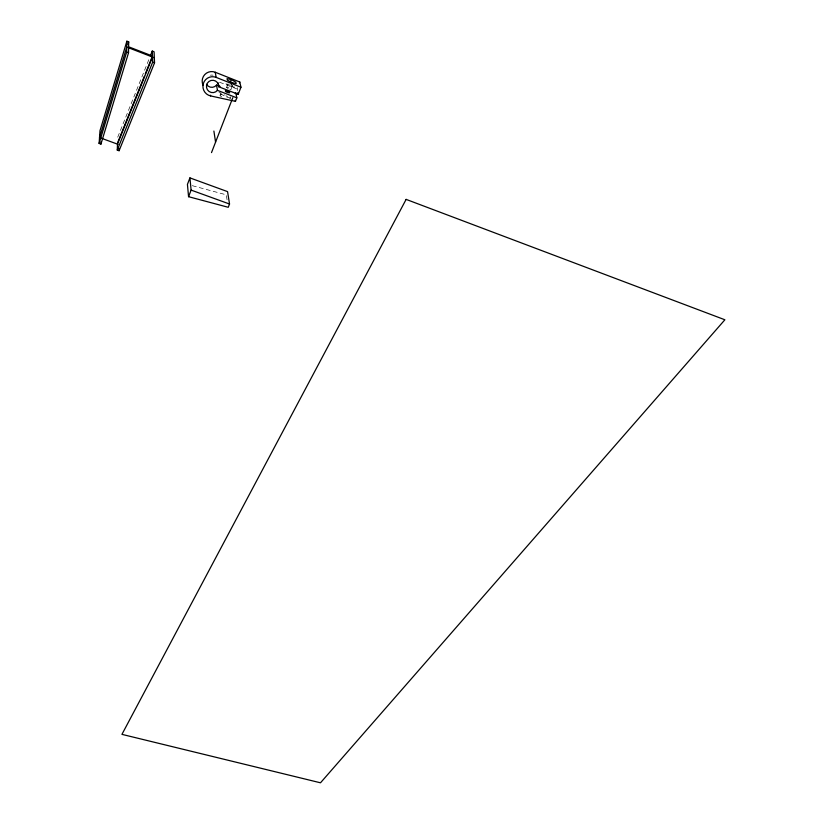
<?xml version="1.0" encoding="UTF-8"?>
<svg xmlns="http://www.w3.org/2000/svg" width="824" height="824" viewBox="0 0 824 824"><rect width="100%" height="100%" fill="white"/><g stroke="black" fill="none" stroke-linecap="round" stroke-linejoin="round"><path stroke-width="0.62" stroke-dasharray="4.12 3.09" d="M220.101 95.11L220.914 92.988M226.662 87.293L228.021 83.76M231.039 89.198L232.399 85.675M237.415 90.65L237.57 87.694M117.719 137.186L149.432 58.144M219.019 92.618L220.554 92.957M234.768 87.19L230.514 86.242L225.951 83.77M192.291 185.678L226.281 194.825L227.455 202.302M219.534 82.215L237.055 89.002M232.368 85.469A2.39 0.556 23.4 0 1 230.658 85.49M229.731 85.119A2.39 0.556 23.4 0 1 228.526 84.429M210.398 75.221A6.149 6.098 58 0 1 213.025 75.211M230.72 97.85A5.706 1.37 23.3 0 1 225.652 96.562A5.706 1.37 23.3 0 1 221.151 93.761M227.63 96.326A2.379 0.567 23.3 0 1 225.869 95.78M224.519 95.038A2.379 0.567 23.3 0 1 224.149 94.739M228.166 88.549A2.39 0.556 23.3 0 1 227.022 87.169A2.39 0.556 23.3 0 1 230.524 88.529A2.39 0.556 23.3 0 1 229.783 89.177M230.668 98.447A5.716 1.504 14.2 0 1 229.597 98.633M221.687 96.799A5.716 1.504 14.2 0 1 220.307 94.935A5.716 1.504 14.2 0 1 224.499 94.853M230.226 96.841A5.716 1.504 14.2 0 1 230.741 97.222"/><path stroke-width="1.24" d="M145.282 73.892L152.461 56.032L128.616 46.793L128.698 41.911L126.875 41.2L100.003 130.666L99.117 143.438L100.94 144.097L128.523 52.808L128.606 47.782M99.117 143.438L126.649 52.077L126.875 41.2M117.276 150.071L152.687 62.14L152.492 57.041L117.482 144.138L117.276 150.071L119.089 150.73L119.161 148.351M100.94 144.097L101.095 141.749M127.957 44.362L128.698 41.911M189.932 177.891L187.439 184.37L188.562 196.689L228.238 207.287L229.536 204.022L227.558 191.621L189.932 177.891L191.106 190.097L188.562 196.689M230.37 82.019L231.287 79.619L235.819 82.112L236.148 83.615L231.905 82.627L227.352 80.124L227.053 78.63L231.287 79.619M231.214 84.429L231.905 82.627M211.511 152.605L232.821 97.654M235.283 93.586L235.623 92.71M239.434 82.874L239.784 81.998L215.239 72.244A9.651 9.579 58 0 0 203.044 85.15M236.828 97.84L217.443 90.362A6.211 6.17 51.9 0 1 207.452 89.806A6.211 6.17 51.9 0 1 211.016 80.464A6.211 6.17 51.9 0 1 218.803 86.808L238.198 94.307L240.948 87.231L216.145 77.394A9.744 9.682 51.9 0 0 203.322 83.595A9.744 9.682 51.9 0 0 210.614 95.924L235.458 101.352L236.828 97.84L235.777 92.824M150.38 55.785L152.265 51.067L154.078 51.768L154.541 62.861L119.089 150.73M117.523 142.964L144.324 76.282M191.106 190.097L229.536 204.022M118.11 144.365L99.519 137.557L126.752 47.071L154.325 57.752M126.649 52.077L128.523 52.808M152.687 62.14L154.541 62.861M206.494 84.285A6.149 6.098 58 0 0 216.537 85.078L220.07 86.448M239.784 81.998L240.948 87.231M237.837 92.638L238.198 94.307M235.252 100.332L235.458 101.352M218.102 82.864L218.803 86.808M215.239 72.244L216.145 77.394M216.537 85.078L217.443 90.362M210.501 95.254L210.614 95.924M213.89 131.047L215.569 142.13M152.265 51.067L152.461 56.032M406.129 199.387L121.942 734.359L320.495 782.8L724.883 319.774L406.129 199.387M226.167 91.722A2.379 0.567 23.3 0 0 229.68 92.721A2.379 0.567 23.3 0 0 226.641 90.856A2.379 0.567 23.3 0 0 226.167 91.722"/></g></svg>
